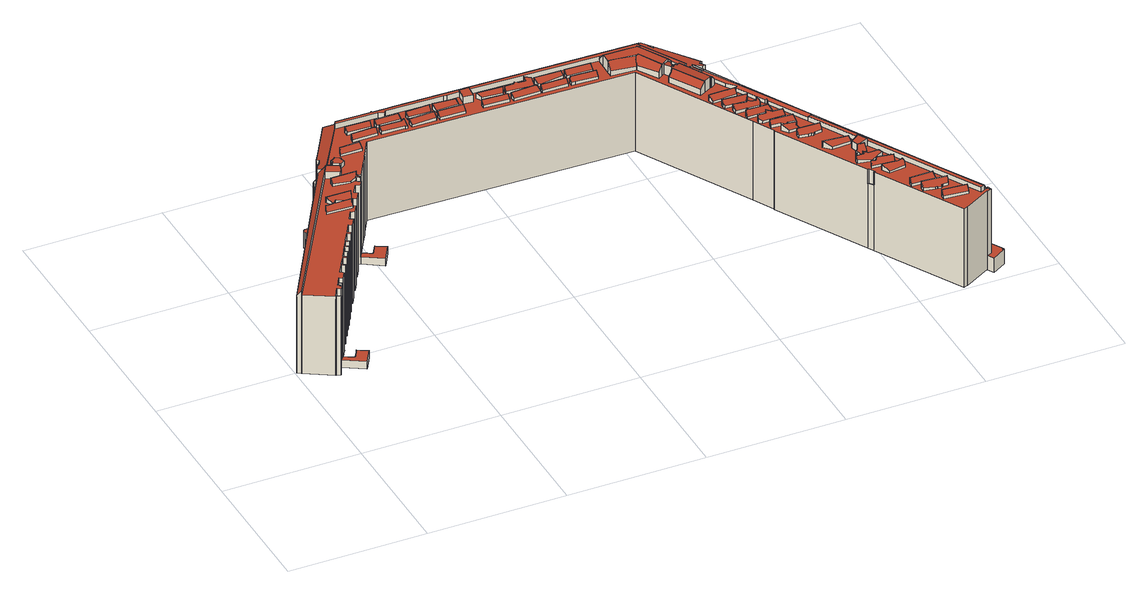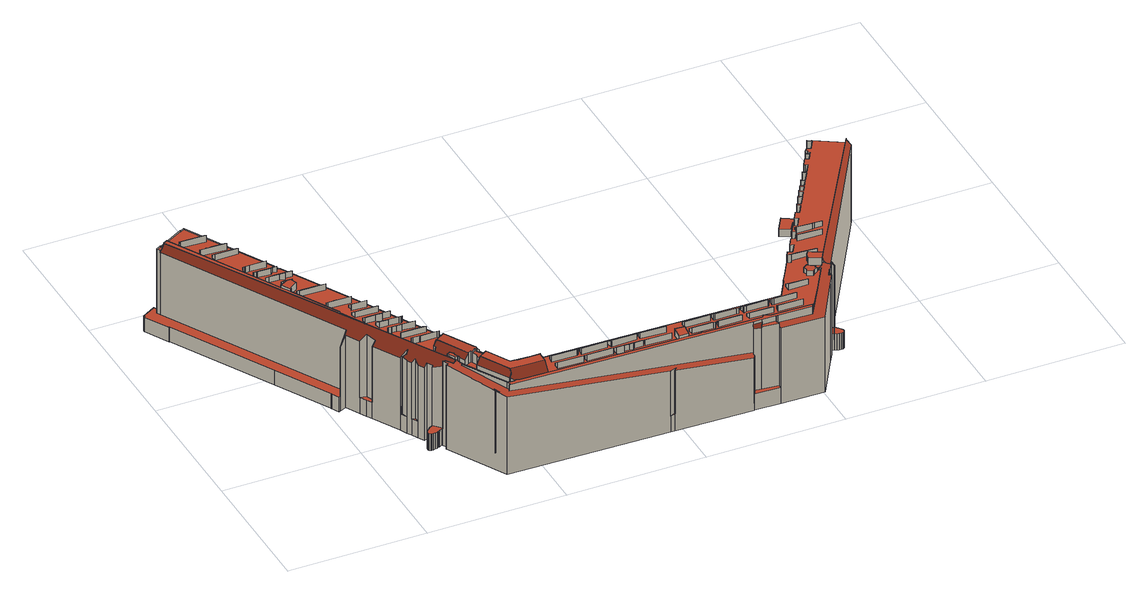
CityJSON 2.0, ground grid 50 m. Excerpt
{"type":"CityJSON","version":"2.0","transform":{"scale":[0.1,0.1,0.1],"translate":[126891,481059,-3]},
"CityObjects":{
"building1":{"type":"Building","attributes":{"b3_dak_type":"slanted","b3_h_dak_50p":28.27,"b3_h_dak_70p":29.15,"b3_h_dak_max":32.85,"b3_h_dak_min":-2.78,"b3_h_maaiveld":-2.84,"b3_kas_warenhuis":false,"b3_mutatie_ahn3_ahn4":false,"b3_reconstructie_onvolledig":false,"b3_rmse_lod12":9.95,"b3_rmse_lod13":3.33,"b3_rmse_lod22":2.98,"b3_val3dity_lod12":"[]","b3_val3dity_lod13":"[]","b3_val3dity_lod22":"[]","b3_volume_lod12":169286.78,"b3_volume_lod13":157577.94,"b3_volume_lod22":153946.31,"geconstateerd":false,"oorspronkelijkbouwjaar":1970,"status":"Pand in gebruik"},"children":["building1-1"]},
"building1-1":{"type":"BuildingPart","parents":["building1"],"geometry":[{"type":"Solid","lod":"2.2","boundaries":[[[[0,1,2,3,4,5,6,7,8,9,10,11,12,13,14,15,16,17,18,19,20,21,22,23,24,25,26,27,28,29,30,31,32,33,34,35,36,37,38,39,40,41,42,43,44,45,46,47,48,49,50,51,52,53,54,55,56,57,58,59,60,61,62,63,64,65,66,67,68,69,70,71,72,73,74,75,76,77,78,79,80,81,82,83,84,85,86,87,88,89,90,91,92,93,94,95,96,97,98,99,100,101,102,103,104,105,106,107,108,109,110,111,112,113,114,115,116,117,118,119,120,121,122,123,124,125,126,127,128,129,130,131,132,133,134,135,136,137,138,139,140,141,142,143,144,145,146,147,148,149,150,151,152,153,154,155,156,157,158,159,160,161,162,163,164,165,166,167,168,169,170,171,172,173,174,175,176,177,178]],[[179,57,56,180,181]],[[181,180,182,183]],[[184,185,186,187,188]],[[189,190,191,192]],[[193,194,195,196]],[[197,60,59,198]],[[199,200,201,202]],[[202,201,203,204]],[[205,206,207,208]],[[208,207,209,210]],[[183,182,211,212,213]],[[214,51,50,215]],[[216,217,218,219]],[[220,221,222,223]],[[223,222,224,225]],[[226,227,228,229,230]],[[231,226,232,233]],[[234,46,45,235]],[[236,27,26,237]],[[238,239,240,241]],[[242,243,244,245]],[[246,247,248,249]],[[250,251,40,39,252,253]],[[254,41,40,251]],[[255,256,251,250]],[[257,35,34,258]],[[259,260,261,262]],[[190,32,31,263]],[[264,28,27,236]],[[237,26,25,265]],[[266,24,23,267]],[[267,23,22,268]],[[269,270,36,35,257]],[[271,52,51,214]],[[272,21,20,273]],[[265,25,24,266]],[[274,29,28,264]],[[273,20,19,275]],[[276,30,29,274]],[[277,192,191,278,279]],[[279,278,15,14,280]],[[263,31,30,276]],[[268,22,21,272]],[[275,19,18,281]],[[281,18,17,282]],[[258,34,33,283]],[[283,33,32,190,189]],[[284,285,286,287,288]],[[289,290,291,292]],[[293,294,295,296]],[[297,298,299,300]],[[301,302,303,304]],[[305,306,307,308]],[[309,91,90,310]],[[311,6,5,312]],[[313,98,97,314]],[[315,99,98,313]],[[316,0,178,317]],[[318,319,320,321]],[[322,4,3,323]],[[323,3,2,324]],[[324,2,1,325,326]],[[327,174,173,328]],[[328,173,172,329]],[[312,5,4,322]],[[330,175,174,327]],[[317,178,177,331]],[[329,172,171,332]],[[332,171,170,333]],[[331,177,176,334]],[[334,176,175,330]],[[333,170,169,335]],[[335,169,168,336]],[[336,168,167,337]],[[338,161,160,339]],[[337,167,166,340]],[[340,166,165,341]],[[342,109,108,343]],[[344,345,346,347]],[[339,160,159,348]],[[349,350,351,352]],[[353,354,355,356,357]],[[358,156,155,359]],[[360,157,156,358]],[[361,152,151,362]],[[359,155,154,363]],[[362,151,150,364]],[[364,150,149,365]],[[366,153,152,361]],[[363,154,153,366,367]],[[368,143,142,369]],[[369,142,141,370]],[[365,149,148,371]],[[372,373,374,375]],[[376,377,373,372]],[[378,92,91,309]],[[379,93,92,378]],[[380,122,121,381]],[[382,123,122,380]],[[383,125,124,384]],[[385,126,125,383]],[[386,144,143,368]],[[370,141,140,387]],[[388,135,134,389]],[[390,136,135,388]],[[391,132,131,392,393]],[[394,133,132,391]],[[393,392,395,396]],[[397,127,126,385]],[[396,395,129,128,398]],[[399,114,113,400]],[[400,113,112,401]],[[402,119,118,403]],[[403,118,117,404]],[[381,121,120,405]],[[406,116,115,407]],[[408,110,109,342]],[[409,111,110,408]],[[401,112,111,409]],[[404,117,116,406]],[[407,115,114,399]],[[410,107,106,411]],[[411,106,105,412]],[[343,108,107,410]],[[413,96,95,414]],[[415,84,83,416]],[[417,85,84,415]],[[418,419,420,421]],[[412,105,104,422]],[[310,90,89,423]],[[424,70,69,425]],[[314,97,96,413]],[[426,82,81,427]],[[416,83,82,426]],[[428,429,430,431,432,433]],[[434,435,436,306,305,437]],[[438,439,440,441,442]],[[443,88,87,444,445]],[[446,447,80,79,448]],[[445,444,447,446]],[[449,76,75,450]],[[451,73,72,452]],[[452,72,71,453]],[[453,71,70,424]],[[454,455,456,457]],[[458,130,129,395]],[[392,131,130,458]],[[427,81,80,447]],[[459,460,461,462]],[[463,464,465,466]],[[467,468,469,470]],[[471,472,473,474]],[[475,476,477]],[[441,440,477]],[[478,479,480]],[[479,478,247,246,481,482]],[[483,484,298,297]],[[485,486,484,483]],[[487,488,489,490]],[[491,492,493,488,487]],[[308,307,7,6,311]],[[494,495,8,7,307]],[[496,497,498,499]],[[500,58,57,179]],[[501,502,503,504]],[[505,506,507]],[[508,509,507]],[[510,511,512,513]],[[511,514,515,508]],[[516,517,518,519]],[[519,518,520,521]],[[522,523,439,438]],[[524,525,526,527]],[[528,529,530,531,242]],[[230,229,532,533]],[[534,535,536,537,538]],[[537,536,539,540]],[[541,542,543,248]],[[544,545,542,541]],[[546,147,146,547,548]],[[371,148,147,546]],[[549,67,66,550]],[[547,146,145,551]],[[347,346,552,553]],[[553,552,554,555]],[[556,557,558,559]],[[560,561,557,556]],[[562,563,564,565]],[[565,564,566,567]],[[548,547,563,562]],[[568,451,569,570]],[[571,572,573,574]],[[482,481,502,501]],[[531,243,242]],[[243,531,575,576]],[[577,578,579,580]],[[580,579,581,582]],[[583,584,585,586]],[[587,588,584,583]],[[589,590,591,592]],[[593,594,595]],[[596,597,595]],[[586,585,598,599]],[[599,598,600,601]],[[602,603,604,605]],[[606,607,603,602]],[[608,609,610,611]],[[521,520,612,613,614]],[[466,465,615,616]],[[617,618,578,577]],[[619,43,42,620,621]],[[622,44,43,619]],[[620,42,41,254]],[[621,620,623,624]],[[625,626,627,628,629]],[[538,537,626,625]],[[499,498,630,631]],[[632,137,136,390]],[[567,566,139,138,633]],[[634,103,102,635]],[[422,104,103,634]],[[636,100,99,315]],[[637,638,639,640]],[[641,642,643,644]],[[645,63,62,646,647]],[[648,649,650,651]],[[652,653,221,220]],[[225,224,653,652]],[[229,228,530,529]],[[654,655,286,285]],[[594,593,285,284]],[[656,657,658,659]],[[660,661,627,626]],[[662,663,664,665]],[[457,456,345,344]],[[666,667,561,560]],[[555,554,667,666]],[[668,669,670,671]],[[671,670,672,673]],[[674,675,638,637]],[[676,677,675,674]],[[678,679,680,681]],[[682,683,38,37,684,685]],[[384,124,123,382]],[[681,680,686,687]],[[688,689,690,691]],[[692,12,11,693,694]],[[695,696,697,698]],[[698,697,464,463]],[[551,145,144,386]],[[647,646,419,418]],[[646,62,61,699]],[[700,701,702]],[[533,703,702]],[[704,705,706,707]],[[708,709,710,711]],[[712,713,714,715]],[[716,717,718,719]],[[719,720,721]],[[597,722,721]],[[723,86,85,417]],[[198,59,58,500]],[[724,725,726,727]],[[728,729,730]],[[731,732,730]],[[732,731,733,734,735]],[[736,737,738,739]],[[740,741,354,353,742]],[[742,353,640,743]],[[743,640,639,744,745]],[[745,744,741,740]],[[746,747,748,749]],[[423,89,88,443]],[[425,69,68,750]],[[750,68,67,549]],[[462,461,751,752]],[[752,751,753,754]],[[755,65,64,756]],[[398,128,127,397]],[[757,758,94,93,379,759]],[[414,95,94,758]],[[219,218,760,761]],[[762,763,758,757]],[[764,765,766,767]],[[433,432,735,768]],[[769,770,771,772]],[[768,735,734,773,774]],[[775,776,777,778]],[[779,780,781,782]],[[432,431,185,184]],[[421,420,699,783]],[[784,785,529,528]],[[786,787,788,789]],[[707,706,472,471]],[[790,791,792,793]],[[794,795,796,797]],[[797,796,798,799]],[[793,792,795,794]],[[800,801,802,803]],[[804,805,801,800]],[[806,807,206,205]],[[808,49,48,809]],[[810,811,780,779]],[[470,469,812,813]],[[814,815,811,810]],[[816,817,588,587]],[[540,539,545,544]],[[818,819,820]],[[727,726,770,769]],[[772,771,725,724]],[[821,13,12,692]],[[822,823,824]],[[825,826,824]],[[827,828,826,825]],[[828,829,830,831]],[[832,163,162,833]],[[834,835,829,828,827]],[[836,837,618,617]],[[838,839,217,216]],[[605,604,840,841]],[[841,840,572,571]],[[196,195,763,762]],[[842,843,844,845]],[[846,847,848,849,850]],[[851,852,669,668]],[[850,849,853,854]],[[827,847,846]],[[831,830,855,856]],[[854,853,835,834]],[[665,664,857,858]],[[859,860,861,862]],[[509,508,515,863,864]],[[865,866,860,859]],[[864,863,866,865]],[[867,868,869,870]],[[803,802,468,467]],[[756,64,63,645]],[[871,872,873,874]],[[616,615,696,695]],[[875,876,877,878]],[[789,788,879,880]],[[881,882,705,704]],[[474,473,882,881]],[[687,686,843,842]],[[883,884,885,886]],[[886,885,887,888]],[[889,764,890,891]],[[891,890,892]],[[701,700,892]],[[893,894,895,896]],[[651,650,791,790]],[[204,203,837,836]],[[897,898,200,199]],[[899,900,901,902]],[[685,684,903,904]],[[252,39,38,683]],[[905,906,907,683,682]],[[611,610,908,909]],[[910,911,907,906]],[[912,913,906,905]],[[782,781,815,814]],[[914,915,916,917]],[[917,916,497,496]],[[918,919,920,921]],[[922,923,924,925]],[[925,924,926,927]],[[928,929,930,931]],[[614,613,492,491]],[[932,933,934,436,435]],[[490,489,935,523,522]],[[437,305,935,489]],[[936,158,157,360]],[[691,690,937,938]],[[938,937,939,940]],[[292,291,239,238]],[[442,441,787,786]],[[941,942,943,944]],[[241,240,945,946]],[[946,945,872,871]],[[644,643,947,948,949]],[[357,356,642,641]],[[356,355,717,716]],[[233,232,950]],[[722,597,596,950]],[[767,766,947,643]],[[951,952,953,954]],[[955,956,952,951]],[[954,953,852,851]],[[694,693,957,958]],[[959,960,961,962]],[[574,573,460,459]],[[754,753,607,606]],[[673,672,960,959]],[[963,964,965,966]],[[966,965,967,968]],[[969,970,923,922]],[[971,972,973,974]],[[592,591,975,976]],[[870,869,817,816]],[[977,978,964,963]],[[862,861,657,656]],[[570,569,302,301]],[[504,503,979,980,981]],[[659,658,979,503]],[[981,980,982,983,984]],[[985,662,785,784]],[[629,628,663,662,985]],[[984,983,819,818]],[[300,299,986,987]],[[550,66,65,755]],[[968,967,988,989]],[[990,991,972,971]],[[989,988,978,977]],[[992,993,994,995]],[[613,612,933,932]],[[996,997,998,999]],[[1000,1001,915,914]],[[749,748,1002,1003]],[[1003,1002,1004,1005]],[[1005,1004,747,746]],[[1006,1007,876,875]],[[1008,1009,709,708]],[[435,434,1010]],[[493,492,1010]],[[1011,1012,1013,1014]],[[974,973,1015,1016]],[[684,37,36,270]],[[1017,1018,1019,1020]],[[878,877,1021,1022]],[[1022,1021,1001,1000]],[[1023,1024,919,918]],[[1025,74,73,451,568]],[[450,75,74,1025]],[[1026,1027,609,608]],[[874,873,290,289]],[[352,351,1028,244]],[[582,581,898,897]],[[1029,1030,377,376]],[[375,374,1030,1029]],[[1031,1032,194,193]],[[711,710,1033,1034]],[[962,961,956,955]],[[931,930,1035,1036]],[[783,699,61,60,197]],[[1037,1038,765,764,889]],[[444,87,86,723]],[[1039,1040,1041,1042]],[[1036,1035,1040,1039]],[[1043,1044,649,648]],[[1045,1046,733,731]],[[1047,1048,929,928]],[[1042,1041,1048,1047]],[[809,48,47,1049]],[[927,926,525,524]],[[1050,1051,1018,1017]],[[1052,1053,1051,1050]],[[1016,1015,991,990]],[[761,760,1054,1055]],[[921,920,1056,1057]],[[1057,1056,1024,1023]],[[527,526,970,969]],[[601,600,1058,1059]],[[1059,1058,868,867]],[[813,812,805,804]],[[845,844,590,589]],[[1060,16,15,278]],[[1061,1062,192,277]],[[282,17,16,1060]],[[280,14,13,821]],[[1063,1064,514,511,510]],[[513,512,1065]],[[1066,516,1065]],[[1067,1068,1032,1031]],[[1069,1070,1068,1067]],[[304,303,1071,1072]],[[448,79,78,1071]],[[1072,1071,78,77,1073]],[[1073,77,76,449]],[[949,948,1064,1063]],[[405,120,119,402]],[[1074,1075,1076,1077]],[[1078,1079,1075,1074]],[[1080,1081,1079,1078,1082]],[[1082,1078,429,428]],[[1077,1076,1083,1084]],[[1085,1086,1087,1088]],[[245,244,1028,535,534]],[[1089,55,54,1090]],[[180,56,55,1089]],[[260,259,1091]],[[1062,1061,1091]],[[1092,1093,713,712]],[[1034,1033,1009,1008]],[[288,287,227,226,231]],[[1094,1095,235,1096]],[[703,533,532,1097,1038,1037]],[[858,857,1097,532]],[[387,140,139,566]],[[1049,47,46,234]],[[1096,235,45,44,622]],[[739,738,1093,1092]],[[778,777,1098,1099]],[[576,575,350,349]],[[348,159,158,936]],[[983,982,661,660]],[[210,209,1100,1101]],[[1101,1100,997,996]],[[213,212,1102]],[[187,186,1102]],[[1090,54,53,1103]],[[1084,1083,1086,1085]],[[1088,1087,430,429]],[[367,366,848,847]],[[481,246,1104,261]],[[693,11,10,1105]],[[958,957,1105,1106]],[[799,798,1044,1043]],[[856,855,476,475]],[[212,211,1095,1094]],[[1107,729,728,1108]],[[188,187,1108]],[[1103,53,52,271]],[[389,134,133,394]],[[633,138,137,632]],[[1109,1110,913,912]],[[888,887,1111,1112]],[[774,773,1113,1114]],[[1114,1113,1081,1080]],[[321,320,942,941]],[[759,379,1070,1069]],[[1115,1116,319,318]],[[944,943,1116,1115]],[[559,558,455,454]],[[995,994,737,736]],[[880,879,677,676]],[[1117,1118,993,992]],[[1119,1120,1118,1117]],[[1121,1122,294,293]],[[296,295,1122,1121]],[[715,714,1120,1119]],[[341,165,164,1123]],[[833,162,161,338]],[[823,1124,1123,1125]],[[1125,1123,164,163,832]],[[326,325,1124,823,822]],[[325,1,0,316]],[[999,998,1126,1127]],[[1112,1111,884,883]],[[1128,1129,934,933]],[[1130,1131,1132,1129,1128]],[[1129,1132,495,494]],[[1106,1105,10,9,1131,1130]],[[1131,9,8,495]],[[1127,1126,807,806]],[[1133,1134,1027,1026]],[[976,975,679,678]],[[631,630,1135,1136]],[[1014,1013,1137,1138]],[[1138,1137,1139,1140]],[[1141,1142,1143,1144]],[[1145,1146,1142,1141]],[[902,901,1147,1148]],[[1144,1143,1012,1011]],[[1148,1147,1149,1150]],[[1150,1149,900,899]],[[720,719,718,1151,1152]],[[1152,1151,655,654]],[[1055,1054,894,893]],[[1153,1154,1155,1156]],[[896,895,1154,1153]],[[1156,1155,1157,1158]],[[1158,1157,839,838]],[[1136,1135,1007,1006]],[[1140,1139,1146,1145]],[[1159,1160,689,688]],[[1161,1162,1160,1159]],[[1099,1098,1163,1164]],[[1164,1163,776,775]],[[1165,1166,1162,1161]],[[1167,101,100,636]],[[635,102,101,1167]],[[215,50,49,808]],[[1020,1019,1053,1052]],[[940,939,1168,1169]],[[1169,1168,1166,1165]],[[506,505,517,516,1066]],[[987,986,1046,1045]],[[909,908,1134,1133]],[[249,248,543,486,485]],[[262,261,1104,729,1107]],[[904,903,270,269]],[[253,252,911,910,1170]],[[1170,910,1110,1109]],[[624,623,256,255]],[[392,458,395]],[[225,652,220,223]],[[745,740,742,743]],[[699,420,419,646]],[[772,724,727,769]],[[854,834,827,846,850]],[[616,695,698,463,466]],[[474,881,704,707,471]],[[782,814,810,779]],[[722,950,232,226,230,533,702,701,1171,716,719,721]],[[767,643,642,356,716,1171,701,892,890,764]],[[754,606,602,605,841,571,574,459,462,752]],[[984,818,820,480,479,482,501,504,981]],[[989,977,963,966,968]],[[435,1010,492,613,932]],[[1005,746,749,1003]],[[493,1010,434,437,489,488]],[[874,289,292,238,241,946,871]],[[582,897,199,202,204,836,617,577,580]],[[375,1029,376,372]],[[962,955,951,954,851,668,671,673,959]],[[444,723,417,415,416,426,427,447]],[[1042,1047,928,931,1036,1039]],[[1016,990,971,974]],[[1057,1023,918,921]],[[527,969,922,925,927,524]],[[1059,867,870,816,587,583,586,599,601]],[[813,804,800,803,467,470]],[[282,1060,278,191,190,263,276,274,264,236,237,265,266,267,268,272,273,275,281]],[[1073,449,450,1025,568,570,301,304,1072]],[[661,982,980,979,658,657,861,860,866,863,515,514,1064,948,947,766,765,1038,1097,857,664,663,628,627]],[[245,534,538,625,629,985,784,528,242]],[[1034,1008,708,711]],[[288,231,233,950,596,595,594,284]],[[703,1037,889,891,892,700,702]],[[858,532,229,529,785,662,665]],[[387,566,564,563,547,551,386,368,369,370]],[[576,349,352,244,243]],[[983,660,626,537,540,544,541,248,247,478,480,820,819]],[[1088,429,1078,1074,1077,1084,1085]],[[1105,957,693]],[[799,1043,648,651,790,793,794,797]],[[188,1108,728,730,732,735,432,184]],[[1114,1080,1082,428,433,768,774]],[[759,1069,1067,1031,193,196,762,757]],[[944,1115,318,321,941]],[[559,454,457,344,347,553,555,666,560,556]],[[880,676,674,637,640,353,357,641,644,949,1063,510,513,1065,516,519,521,614,491,487,490,522,438,442,786,789]],[[1122,295,294]],[[715,1119,1117,992,995,736,739,1092,712]],[[1125,832,833,338,339,348,936,360,358,359,363,367,847,827,825,824,823]],[[326,822,824,826,828,831,856,475,477,440,439,523,935,305,308,311,312,322,323,324]],[[325,316,317,331,334,330,327,328,329,332,333,335,336,337,340,341,1123,1124]],[[1112,883,886,888]],[[1129,494,307,306,436,934]],[[517,505,507,509,864,865,859,862,656,659,503,502,481,261,260,1091,1061,277,279,280,821,692,694,958,1106,1130,1128,933,612,520,518],[296,1121,293]],[[1131,495,1132]],[[1127,806,205,208,210,1101,996,999]],[[976,678,681,687,842,845,589,592]],[[1150,899,902,1148]],[[1152,654,285,593,595,597,721,720]],[[1158,838,216,219,761,1055,893,896,1153,1156]],[[1136,1006,875,878,1022,1000,914,917,496,499,631]],[[1140,1145,1141,1144,1011,1014,1138]],[[1164,775,778,1099]],[[729,1104,246,249,485,483,297,300,987,1045,731,730]],[[215,808,809,1049,234,235,1095,211,182,180,1089,1090,1103,271,214]],[[1020,1052,1050,1017]],[[1169,1165,1161,1159,688,691,938,940]],[[506,1066,1065,512,511,508,507]],[[909,1133,1026,608,611]],[[486,543,542,545,539,536,535,1028,351,350,575,531,530,228,227,287,286,655,1151,718,717,355,354,741,744,639,638,675,677,879,788,787,441,477,476,855,830,829,835,853,849,848,366,361,362,364,365,371,546,548,562,565,567,633,632,390,388,389,394,391,393,396,398,397,385,383,384,382,380,381,405,402,403,404,406,407,399,400,401,409,408,342,343,410,411,412,422,634,635,1167,636,315,313,314,413,414,758,763,195,194,1032,1068,1070,379,378,309,310,423,443,445,446,448,1071,303,302,569,451,452,453,424,425,750,549,550,755,756,645,647,418,421,783,197,198,500,179,181,183,213,1102,186,185,431,430,1087,1086,1083,1076,1075,1079,1081,1113,773,734,733,1046,986,299,298,484],[898,581,579,578,618,837,203,201,200],[222,221,653,224],[374,373,377,1030],[465,464,697,696,615],[882,473,472,706,705],[970,526,525,926,924,923],[558,557,561,667,554,552,346,345,456,455],[573,572,840,604,603,607,753,751,461,460],[868,1058,600,598,585,584,588,817,869],[679,975,591,590,844,843,686,680],[610,609,1027,1134,908],[690,689,1160,1162,1166,1168,939,937],[1009,1033,710,709],[725,771,770,726],[747,1004,1002,748],[776,1163,1098,777],[815,781,780,811],[796,795,792,791,650,649,1044,798],[802,801,805,812,469,468],[290,873,872,945,240,239,291],[884,1111,887,885],[900,1149,1147,901],[1007,1135,630,498,497,916,915,1001,1021,877,876],[1024,1056,920,919],[943,942,320,319,1116],[961,960,672,670,669,852,953,952,956],[965,964,978,988,967],[991,1015,973,972],[994,993,1118,1120,714,713,1093,738,737],[807,1126,998,997,1100,209,207,206],[1053,1019,1018,1051],[1041,1040,1035,930,929,1048],[1143,1142,1146,1139,1137,1013,1012],[839,1157,1155,1154,895,894,1054,760,218,217]],[[624,255,250,253,1170,1109,912,905,682,685,904,269,257,258,283,189,192,1062,1091,259,262,1107,1108,187,1102,212,1094,1096,622,619,621]],[[270,903,684]],[[911,252,683,907]],[[1110,910,906,913]],[[256,623,620,254,251]]]],"semantics":{"surfaces":[{"type":"GroundSurface"},{"type":"WallSurface","on_footprint_edge":true},{"type":"WallSurface","on_footprint_edge":false},{"type":"RoofSurface"}],"values":[[0,1,2,2,2,2,1,2,2,2,2,2,1,2,2,2,2,2,1,1,2,2,2,1,1,2,1,2,1,1,1,1,1,1,1,1,1,1,1,1,2,1,1,1,1,1,1,1,2,2,2,2,2,2,1,1,1,1,1,2,1,1,1,1,1,1,1,1,1,1,1,1,1,1,1,1,1,1,1,2,1,2,2,1,1,1,1,1,1,1,1,1,1,1,2,2,1,1,1,1,1,1,1,1,1,1,1,1,2,1,1,1,1,1,1,1,1,1,1,1,1,1,1,1,1,1,1,1,2,1,1,1,1,1,1,2,2,2,1,1,2,1,1,1,1,2,1,1,1,2,2,2,2,2,2,2,2,2,2,2,2,1,1,2,1,2,2,2,2,2,2,2,2,2,2,2,2,2,2,2,1,1,1,1,2,2,2,2,2,2,2,2,2,2,2,2,2,2,2,2,2,2,2,2,2,2,2,2,2,2,2,1,1,1,2,2,2,2,1,1,1,1,1,2,2,1,2,2,2,2,2,2,2,2,2,2,2,2,2,2,2,2,2,1,1,2,2,1,2,2,1,2,1,2,2,2,2,2,2,2,2,1,1,2,2,2,2,2,2,2,2,2,2,1,1,1,2,2,1,1,1,1,2,2,2,2,2,2,2,2,2,2,2,2,2,2,2,2,2,2,2,2,1,2,2,2,2,2,2,2,2,1,2,2,2,2,1,2,2,2,2,2,2,2,2,2,2,2,2,2,2,2,2,2,2,2,2,1,2,2,2,2,2,2,2,2,2,2,2,2,2,2,2,2,2,2,1,2,2,2,2,2,2,2,2,2,2,2,2,2,2,2,1,2,2,2,2,2,2,2,2,2,2,2,2,2,2,2,2,2,2,2,2,2,2,2,2,2,2,2,2,2,2,2,2,2,2,2,2,2,1,2,2,2,2,2,2,2,2,2,2,2,2,2,2,2,2,1,2,2,2,2,1,1,2,2,2,2,2,2,2,2,2,2,1,2,1,2,2,2,2,2,2,1,2,2,2,2,2,2,2,2,2,2,2,2,1,2,1,1,2,2,2,2,2,2,1,1,1,2,1,2,2,2,2,2,2,2,1,1,2,2,2,2,2,2,2,2,1,1,1,2,2,2,1,2,2,2,2,2,1,2,2,2,2,1,2,2,2,2,2,2,1,1,1,2,2,2,2,2,2,2,2,2,2,2,2,2,2,2,2,1,1,2,1,2,1,2,2,2,2,2,1,1,2,2,2,2,2,2,2,2,2,2,2,2,2,2,2,2,2,2,2,2,2,2,2,2,2,2,1,1,1,2,2,2,2,2,2,2,2,2,2,2,2,3,3,3,3,3,3,3,3,3,3,3,3,3,3,3,3,3,3,3,3,3,3,3,3,3,3,3,3,3,3,3,3,3,3,3,3,3,3,3,3,3,3,3,3,3,3,3,3,3,3,3,3,3,3,3,3,3,3,3,3,3,3,3,3,3,3,3,3,3,3,3,3,3,3,3,3,3]]}}]}
},
"vertices":[
[365,1132,2],[378,1124,2],[381,1122,2],[393,1143,2],[384,1149,2],[407,1187,2],[494,1332,2],[651,1329,2],[744,1327,2],[746,1327,2],[1028,1321,2],[1043,1321,2],[1623,1310,2],[1741,1096,2],[1732,1091,2],[1742,1073,2],[1744,1070,2],[1754,1076,2],[1760,1078,2],[1766,1081,2],[1773,1082,2],[1780,1083,2],[1787,1083,2],[1790,1081,2],[1793,1079,2],[1795,1076,2],[1796,1072,2],[1795,1068,2],[1792,1062,2],[1787,1056,2],[1782,1052,2],[1777,1047,2],[1765,1040,2],[1761,1038,2],[1773,1017,2],[1782,1022,2],[1795,1000,2],[1807,977,2],[1816,962,2],[1830,935,2],[1884,839,2],[1894,820,2],[1908,795,2],[1935,745,2],[1957,757,2],[1958,755,2],[1964,758,2],[1979,731,2],[1978,731,2],[2088,532,2],[2291,164,2],[2292,165,2],[2340,79,2],[2336,76,2],[2339,71,2],[2288,42,2],[2276,65,2],[2276,67,2],[2180,14,2],[2179,15,2],[2165,8,2],[1991,323,2],[1979,344,2],[1799,670,2],[1800,672,2],[1760,746,2],[1533,1160,2],[579,1179,2],[537,1109,2],[539,1107,2],[518,1074,2],[484,1018,2],[472,1026,2],[465,1015,2],[459,1005,2],[471,997,2],[469,993,2],[456,1001,2],[455,998,2],[452,994,2],[468,985,2],[501,964,2],[522,999,2],[551,982,2],[552,983,2],[559,978,2],[525,922,2],[456,965,2],[441,974,2],[420,940,2],[432,932,2],[415,903,2],[402,910,2],[385,882,2],[381,875,2],[394,868,2],[376,838,2],[363,846,2],[342,811,2],[355,804,2],[338,775,2],[337,776,2],[336,775,2],[325,782,2],[304,747,2],[316,739,2],[313,734,2],[300,741,2],[279,707,2],[292,699,2],[289,695,2],[277,703,2],[264,681,2],[276,673,2],[274,669,2],[261,677,2],[248,655,2],[261,648,2],[258,644,2],[246,651,2],[233,629,2],[245,622,2],[243,618,2],[230,625,2],[209,591,2],[222,583,2],[220,579,2],[207,587,2],[186,552,2],[194,548,2],[199,545,2],[197,543,2],[181,515,2],[168,523,2],[155,501,2],[168,493,2],[165,490,2],[153,497,2],[149,490,2],[156,486,2],[198,461,2],[217,492,2],[216,492,2],[218,495,2],[254,474,2],[222,421,2],[149,465,2],[137,472,2],[116,437,2],[131,428,2],[130,426,2],[116,434,2],[115,432,2],[20,489,2],[19,490,2],[20,492,2],[6,500,2],[7,502,2],[7,503,2],[347,1066,2],[338,1072,2],[340,1076,2],[350,1070,2],[362,1091,2],[359,1093,2],[352,1097,2],[346,1101,2],[341,1105,2],[337,1110,2],[333,1116,2],[330,1122,2],[329,1126,2],[330,1130,2],[332,1133,2],[335,1136,2],[338,1137,2],[345,1137,2],[352,1136,2],[359,1134,2],[2276,67,312],[2276,65,58],[2276,65,312],[2293,74,58],[2293,74,312],[2255,71,331],[2255,71,312],[2269,78,312],[2269,78,329],[2269,78,331],[1765,1040,296],[1765,1040,66],[1733,1072,66],[1733,1072,313],[293,883,334],[293,883,313],[287,865,313],[287,865,320],[2165,8,312],[2179,15,312],[2078,358,334],[2078,358,312],[2071,359,312],[2071,359,334],[2069,360,312],[2069,360,336],[1897,596,321],[1897,596,312],[1903,593,312],[1903,593,319],[1908,596,312],[1908,596,321],[2286,87,58],[2286,87,303],[2286,87,312],[2292,165,59],[2291,164,59],[2176,153,322],[2176,153,312],[2182,171,312],[2182,171,336],[2216,82,321],[2216,82,312],[2220,102,312],[2220,102,335],[2131,107,312],[2131,107,337],[1605,1108,356],[1605,1108,312],[1613,1114,312],[1613,1114,350],[1613,1114,356],[1605,1108,357],[1559,1193,356],[1559,1193,357],[1964,758,59],[1958,755,59],[1795,1068,66],[1796,1072,66],[1797,688,325],[1797,688,312],[1829,685,312],[1829,685,324],[1624,1075,357],[1624,1075,356],[1687,962,356],[1687,962,357],[1714,1047,326],[1714,1047,324],[1738,1003,324],[1738,1003,326],[1884,839,287],[1884,839,66],[1830,935,66],[1830,935,287],[1894,820,66],[1871,835,305],[1871,835,66],[1782,1022,287],[1773,1017,302],[1703,1087,339],[1703,1087,330],[1724,1050,334],[1724,1050,338],[1777,1047,66],[1792,1062,66],[1795,1076,66],[1793,1079,66],[1790,1081,66],[1787,1083,66],[1795,1000,287],[1795,1000,66],[2340,79,59],[1780,1083,66],[1773,1082,66],[1787,1056,66],[1766,1081,66],[1782,1052,66],[1733,1072,334],[1742,1073,66],[1742,1073,335],[1732,1091,333],[1760,1078,66],[1754,1076,66],[1761,1038,302],[1544,1172,330],[1544,1172,325],[1544,1172,312],[1589,1098,312],[1589,1098,335],[1879,700,335],[1879,700,312],[1798,703,312],[1798,703,336],[1635,1279,311],[1635,1279,66],[1646,1268,66],[1646,1268,313],[1782,925,326],[1782,925,312],[1839,822,312],[1839,822,326],[372,999,322],[372,999,313],[433,992,312],[433,992,319],[653,1318,302],[653,1318,66],[651,1329,66],[651,1329,301],[415,903,312],[432,932,312],[494,1332,299],[407,1187,312],[342,811,312],[363,846,312],[355,804,312],[365,1132,66],[359,1134,66],[340,910,325],[340,910,313],[391,895,312],[391,895,315],[384,1149,316],[393,1143,317],[381,1122,319],[378,1124,66],[378,1124,318],[335,1136,66],[332,1133,66],[330,1130,66],[338,1137,66],[352,1136,66],[329,1126,66],[330,1122,66],[345,1137,66],[333,1116,66],[337,1110,66],[341,1105,66],[340,1076,291],[338,1072,291],[346,1101,66],[352,1097,66],[292,699,312],[279,707,312],[437,1123,330],[437,1123,313],[433,1118,313],[433,1118,330],[347,1066,305],[1607,1063,333],[1607,1063,312],[1669,953,312],[1669,953,335],[993,1280,331],[993,1280,312],[1455,1269,312],[1455,1269,320],[1455,1269,331],[6,500,305],[20,492,326],[7,502,305],[115,432,313],[116,434,313],[19,490,326],[130,426,313],[131,428,313],[20,489,313],[20,489,329],[218,495,32],[216,492,32],[217,492,32],[116,437,313],[1004,1248,335],[1004,1248,312],[1017,1231,312],[1017,1231,323],[1098,1245,334],[1098,1245,312],[402,910,312],[385,882,312],[243,618,312],[245,622,312],[230,625,312],[222,583,312],[209,591,313],[220,579,312],[254,474,32],[198,461,31],[168,493,313],[155,501,313],[165,490,313],[181,515,312],[197,543,3],[197,543,312],[168,523,313],[194,548,6],[194,548,312],[207,587,313],[186,552,313],[274,669,312],[276,673,312],[264,681,312],[246,651,312],[258,644,312],[261,648,312],[233,629,312],[248,655,312],[261,677,312],[289,695,312],[277,703,312],[300,741,312],[313,734,312],[316,739,312],[376,838,312],[394,868,312],[552,983,32],[551,982,32],[559,978,32],[1983,344,312],[1983,344,257],[1995,323,259],[1995,323,312],[304,747,312],[420,940,312],[518,1074,312],[539,1107,312],[522,999,32],[501,964,31],[2005,451,340],[2005,451,339],[2005,451,312],[2035,467,312],[2035,467,331],[2035,467,340],[713,1311,312],[713,1311,307],[713,1311,66],[653,1318,312],[525,1303,331],[525,1303,302],[517,1290,303],[517,1290,312],[517,1290,331],[441,974,312],[456,965,31],[456,965,312],[468,985,312],[468,985,32],[452,994,312],[469,993,321],[471,997,324],[465,1015,312],[472,1026,312],[484,1018,312],[453,1104,330],[453,1104,312],[456,1111,312],[456,1111,330],[199,545,4],[1818,817,327],[1818,817,312],[1818,825,312],[1818,825,333],[1819,662,337],[1819,662,312],[1838,639,312],[1838,639,321],[1200,1205,337],[1200,1205,312],[1109,1203,312],[1109,1203,334],[931,1249,334],[931,1249,312],[858,1253,312],[858,1253,336],[402,1106,321],[402,1106,313],[455,1191,313],[1703,1043,337],[1703,1043,340],[1695,1052,340],[1714,1047,334],[1714,1047,339],[1787,928,330],[1787,928,312],[1762,961,326],[1762,961,312],[656,1300,331],[656,1300,312],[655,1305,312],[655,1305,331],[705,1299,331],[705,1299,321],[705,1299,312],[744,1327,66],[744,1327,32],[725,1192,321],[725,1192,312],[732,1192,312],[732,1192,321],[2180,14,312],[1698,1075,340],[1698,1075,330],[1693,1077,329],[1693,1077,340],[1691,1110,327],[1691,1110,332],[1683,1105,327],[1682,1105,326],[1682,1105,327],[1595,1263,331],[1595,1263,326],[1601,1265,330],[1601,1265,331],[1595,1263,312],[1682,1105,312],[1603,1266,331],[1603,1266,308],[1597,1277,307],[1597,1277,331],[1603,1281,307],[1603,1281,331],[650,1301,331],[650,1301,304],[621,1215,336],[621,1215,312],[540,1214,312],[540,1214,334],[1629,1088,357],[1629,1088,350],[1629,1088,312],[1624,1075,312],[1634,1127,349],[1634,1127,356],[1715,977,356],[1715,977,312],[1719,981,312],[1719,981,354],[1719,981,355],[1721,979,312],[1721,979,354],[1730,994,337],[1730,994,312],[1738,1003,312],[1734,986,337],[1734,986,312],[137,472,313],[149,465,31],[149,465,313],[579,1179,312],[1533,1160,312],[222,421,31],[417,1108,313],[417,1108,330],[422,1103,313],[422,1103,330],[441,1079,330],[441,1079,312],[458,1091,312],[458,1091,330],[437,1084,330],[437,1084,312],[160,478,313],[160,478,31],[154,481,31],[154,481,313],[156,486,31],[156,486,313],[465,1015,336],[373,1017,313],[373,1017,334],[1727,811,322],[1727,811,312],[1814,810,312],[1814,810,322],[1619,1070,312],[1619,1070,348],[2013,355,331],[2013,355,312],[1998,358,312],[1998,358,333],[1992,343,312],[1992,343,322],[1180,1243,334],[1180,1243,312],[1156,1244,312],[1156,1244,334],[1179,1256,343],[1179,1256,312],[1680,914,335],[1680,914,312],[1686,894,312],[1686,894,321],[1545,1174,327],[1545,1174,333],[1548,1187,343],[1550,1194,349],[1550,1194,352],[1142,1249,312],[1142,1249,337],[1137,1244,312],[1137,1244,334],[1776,833,338],[1776,833,312],[1774,828,312],[1774,828,334],[1791,827,334],[1791,827,312],[1709,853,322],[1709,853,312],[1786,850,312],[1786,850,321],[737,1299,210],[737,1299,322],[737,1299,331],[1874,640,312],[1874,640,322],[2020,364,337],[2020,364,312],[1935,745,287],[1908,795,66],[1908,795,287],[1957,757,253],[1886,800,66],[1886,800,310],[1658,1092,355],[1658,1092,354],[1658,1092,312],[1648,1086,312],[1648,1086,356],[731,1206,312],[731,1206,331],[153,497,313],[149,490,313],[325,782,312],[336,775,312],[338,775,312],[914,1281,331],[914,1281,312],[959,1280,312],[959,1280,331],[1561,1267,331],[1561,1267,320],[1569,1263,325],[1569,1263,331],[1799,670,312],[1979,344,256],[1979,344,312],[2055,394,329],[2055,394,312],[2045,402,312],[2045,402,334],[2130,88,324],[2130,88,312],[1543,1172,325],[1543,1172,312],[1693,1083,329],[1693,1083,312],[1693,1082,312],[1693,1082,329],[1674,1100,335],[1674,1100,312],[1644,1092,349],[1644,1092,312],[1636,1107,312],[1636,1107,349],[417,1097,330],[417,1097,313],[1837,767,322],[1837,767,312],[1831,786,312],[1831,786,335],[1802,786,312],[1802,786,335],[913,1278,331],[913,1278,312],[904,1282,331],[904,1282,312],[1773,915,337],[1773,915,312],[1749,915,312],[1749,915,336],[1816,962,287],[1816,962,66],[1807,977,66],[1807,977,287],[1747,914,312],[1747,914,336],[1804,744,335],[1804,744,312],[1774,745,312],[1774,745,335],[1623,1310,308],[1043,1321,66],[1043,1321,243],[1868,650,329],[1868,650,312],[1873,658,312],[1873,658,335],[1991,323,259],[1576,1233,356],[1576,1233,357],[1593,1203,357],[1634,1127,358],[856,1231,321],[856,1231,312],[934,1232,312],[934,1232,323],[727,1253,335],[727,1253,312],[642,1254,312],[642,1254,334],[1409,1179,322],[1409,1179,312],[1411,1198,312],[1411,1198,335],[1454,1237,356],[1454,1237,312],[1453,1200,312],[1453,1200,356],[1453,1200,358],[1483,1198,356],[1550,1194,356],[525,922,31],[2067,214,335],[2067,214,312],[2066,196,312],[2066,196,322],[1934,675,331],[1934,675,334],[1929,674,331],[1922,672,327],[1922,672,331],[1922,672,312],[2017,499,312],[2017,499,331],[1316,1197,333],[1316,1197,312],[1317,1183,312],[1317,1183,323],[988,1236,340],[988,1236,312],[993,1280,340],[959,1280,340],[954,1238,312],[954,1238,340],[1410,1222,322],[1410,1222,312],[1410,1241,312],[1410,1241,336],[537,1109,312],[1812,833,312],[1812,833,338],[1808,825,312],[1808,825,333],[1760,746,312],[1800,672,312],[381,875,331],[381,875,312],[385,882,336],[2091,176,312],[2091,176,338],[380,862,320],[380,862,312],[1588,1253,335],[1588,1253,312],[1586,1253,312],[1586,1253,335],[2017,499,340],[2151,194,321],[2151,194,312],[2149,214,312],[2149,214,336],[2013,499,312],[2013,499,340],[1214,1202,335],[1214,1202,312],[1213,1184,312],[1213,1184,322],[1004,1189,323],[1004,1189,312],[1095,1186,312],[1095,1186,322],[1991,323,312],[1632,1081,357],[1632,1081,350],[671,1287,331],[671,1287,312],[690,1277,312],[690,1277,331],[2009,402,334],[2009,402,312],[1992,409,312],[1992,409,339],[1993,402,334],[1993,402,312],[1963,403,312],[1963,403,334],[1962,390,312],[1962,390,325],[1201,1203,335],[1201,1203,312],[1199,1203,312],[1199,1203,335],[1206,1184,322],[1206,1184,312],[1886,595,320],[1886,595,312],[2088,532,59],[1978,731,59],[1005,1206,335],[1005,1206,312],[1111,1184,312],[1111,1184,321],[1096,1203,334],[1096,1203,312],[1202,1247,337],[1202,1247,312],[1694,1063,340],[1694,1063,335],[1694,1054,340],[1741,1096,334],[362,1098,321],[362,1098,300],[375,1088,322],[381,1083,331],[381,1083,322],[387,1081,340],[387,1081,323],[387,1081,313],[395,1094,313],[395,1094,322],[362,1091,305],[350,1070,305],[427,1061,340],[427,1061,312],[2069,359,334],[2069,359,312],[2158,153,322],[2158,153,312],[1727,833,312],[1727,833,337],[1746,915,336],[1746,915,312],[1689,915,312],[1689,915,336],[369,1051,340],[369,1051,339],[369,1051,313],[413,1027,312],[413,1027,340],[1750,767,321],[1750,767,312],[419,1035,312],[419,1035,340],[408,1102,313],[408,1102,321],[1640,1116,312],[1640,1116,349],[1692,1087,329],[1692,1087,312],[1693,1085,312],[1693,1085,329],[1688,1095,312],[1688,1095,328],[1690,1095,328],[1690,1095,312],[1103,1229,323],[1103,1229,312],[1201,1224,312],[1201,1224,321],[1853,683,322],[1853,683,312],[1882,681,312],[1882,681,321],[720,1211,334],[720,1211,312],[644,1213,312],[644,1213,335],[697,1286,312],[697,1286,331],[850,1253,336],[850,1253,312],[1992,498,323],[1992,498,312],[1990,515,312],[1990,515,334],[1899,519,312],[1899,519,337],[1588,1253,336],[1579,1246,343],[1579,1246,348],[1577,1235,355],[2129,149,320],[2129,149,312],[2136,150,312],[2136,150,320],[2073,339,321],[2073,339,312],[940,1208,335],[940,1208,312],[849,1210,312],[849,1210,335],[1796,979,66],[1796,979,300],[1823,940,292],[1823,940,93],[1823,940,66],[1796,869,312],[1796,869,334],[1825,936,94],[1825,936,66],[1810,944,305],[1810,944,105],[642,1197,324],[642,1197,312],[724,1194,312],[724,1194,322],[544,1160,336],[544,1160,312],[473,1160,312],[473,1160,334],[627,1197,323],[627,1197,312],[629,1214,312],[629,1214,335],[621,1214,312],[621,1214,335],[2034,294,318],[2034,294,312],[2093,301,312],[2093,301,323],[739,1308,310],[739,1308,210],[739,1308,66],[655,1305,303],[7,503,304],[1773,733,312],[1773,733,327],[1783,724,312],[1783,724,321],[401,924,336],[401,924,312],[313,926,313],[313,926,335],[1846,679,312],[1846,679,319],[1569,1263,312],[1576,1267,312],[1576,1267,331],[1558,1193,356],[1758,787,335],[1758,787,312],[1751,787,312],[1751,787,335],[1758,791,338],[1758,791,312],[1018,1310,66],[1018,1310,241],[1801,786,335],[1801,786,312],[1765,787,312],[1765,787,335],[1212,1245,336],[1212,1245,312],[1214,1226,312],[1214,1226,323],[1226,1222,312],[1226,1222,320],[537,1196,322],[537,1196,312],[754,1252,334],[754,1252,312],[755,1235,312],[755,1235,323],[1772,896,312],[1772,896,323],[1306,1243,336],[1306,1243,312],[1693,1077,312],[1689,1079,312],[1689,1079,340],[1686,1078,312],[1686,1078,335],[1686,1078,340],[1644,1092,356],[1844,822,312],[1844,822,329],[1307,1228,312],[1307,1228,325],[838,1253,336],[838,1253,312],[1319,1200,335],[1319,1200,312],[1319,1199,312],[1319,1199,334],[1936,617,337],[1936,617,312],[1855,619,312],[1855,619,337],[641,1215,336],[641,1215,312],[1318,1244,312],[1318,1244,336],[1318,1224,312],[1318,1224,322],[730,1215,337],[730,1215,312],[729,1235,322],[729,1235,312],[710,1306,312],[832,1211,336],[832,1211,312],[755,1210,312],[755,1210,334],[835,1232,312],[835,1232,322],[624,1238,323],[624,1238,312],[627,1256,312],[627,1256,335],[644,1215,312],[644,1215,336],[545,1140,322],[545,1140,312],[459,1005,328],[1705,859,326],[1705,859,312],[1687,962,312],[1091,1227,321],[1091,1227,312],[319,883,335],[319,883,313],[643,1237,312],[643,1237,322],[2095,316,312],[2095,316,334],[1652,1139,335],[1652,1139,312],[2092,321,338],[2092,321,312],[2077,318,312],[2077,318,335],[2015,378,318],[2015,378,312],[1844,812,326],[1844,812,312],[2018,321,337],[2018,321,312],[1979,731,59],[538,1240,323],[538,1240,312],[538,1258,336],[538,1258,312],[2088,157,312],[2088,157,325],[469,1141,312],[469,1141,321],[1106,1245,312],[1106,1245,334],[1744,1070,66],[1713,1092,331],[1713,1092,324],[1593,1266,331],[1593,1266,312],[1602,1265,331],[1603,1266,332],[327,885,337],[327,885,313],[328,883,335],[328,883,313],[455,998,312],[455,998,324],[456,1001,326],[1985,437,329],[1985,437,312],[1979,436,312],[1979,436,328],[1992,451,339],[1992,451,312],[1983,475,340],[1983,475,312],[1992,451,340],[1995,418,312],[1995,418,316],[2015,427,322],[2015,427,312],[2017,451,312],[2017,451,339],[2288,42,58],[2339,71,59],[1709,1090,330],[1331,1183,323],[1331,1183,312],[1928,737,301],[1928,737,59],[1958,755,253],[1634,1127,312],[1303,1183,312],[1303,1183,323],[1935,598,312],[1935,598,323],[2280,84,312],[2336,76,59],[1724,1050,333],[1028,1321,66],[1028,1321,241],[1934,675,335],[2180,236,331],[1804,940,315],[1804,940,114],[1923,496,312],[1923,496,321],[2011,494,312],[2011,494,340],[328,902,318],[328,902,313],[1321,1200,335],[1321,1200,312],[1322,1201,336],[1322,1201,312],[1646,1258,313],[1646,1258,66],[359,1093,66],[362,1098,66],[359,1093,300],[1852,600,312],[1852,600,323],[742,1320,210],[742,1320,66],[746,1327,210],[746,1327,32],[742,1320,32],[1706,873,335],[1706,873,312],[731,1211,312],[731,1211,334],[747,1211,312],[747,1211,334],[749,1192,312],[749,1192,321],[836,1210,335],[836,1210,312],[832,1210,312],[832,1210,335],[836,1192,323],[836,1192,312],[849,1190,312],[849,1190,322],[938,1188,312],[938,1188,322],[1453,1178,312],[1453,1178,331],[2139,148,319],[2139,148,312],[2150,146,312],[2150,146,317],[2153,152,312],[2153,152,322],[1808,753,341],[1808,753,312],[1827,744,335],[1827,744,312],[1305,1201,312],[1305,1201,335],[1863,743,334],[1863,743,312],[337,776,312],[1864,724,312],[1864,724,321],[1825,936,293],[1524,1235,356]
]}
